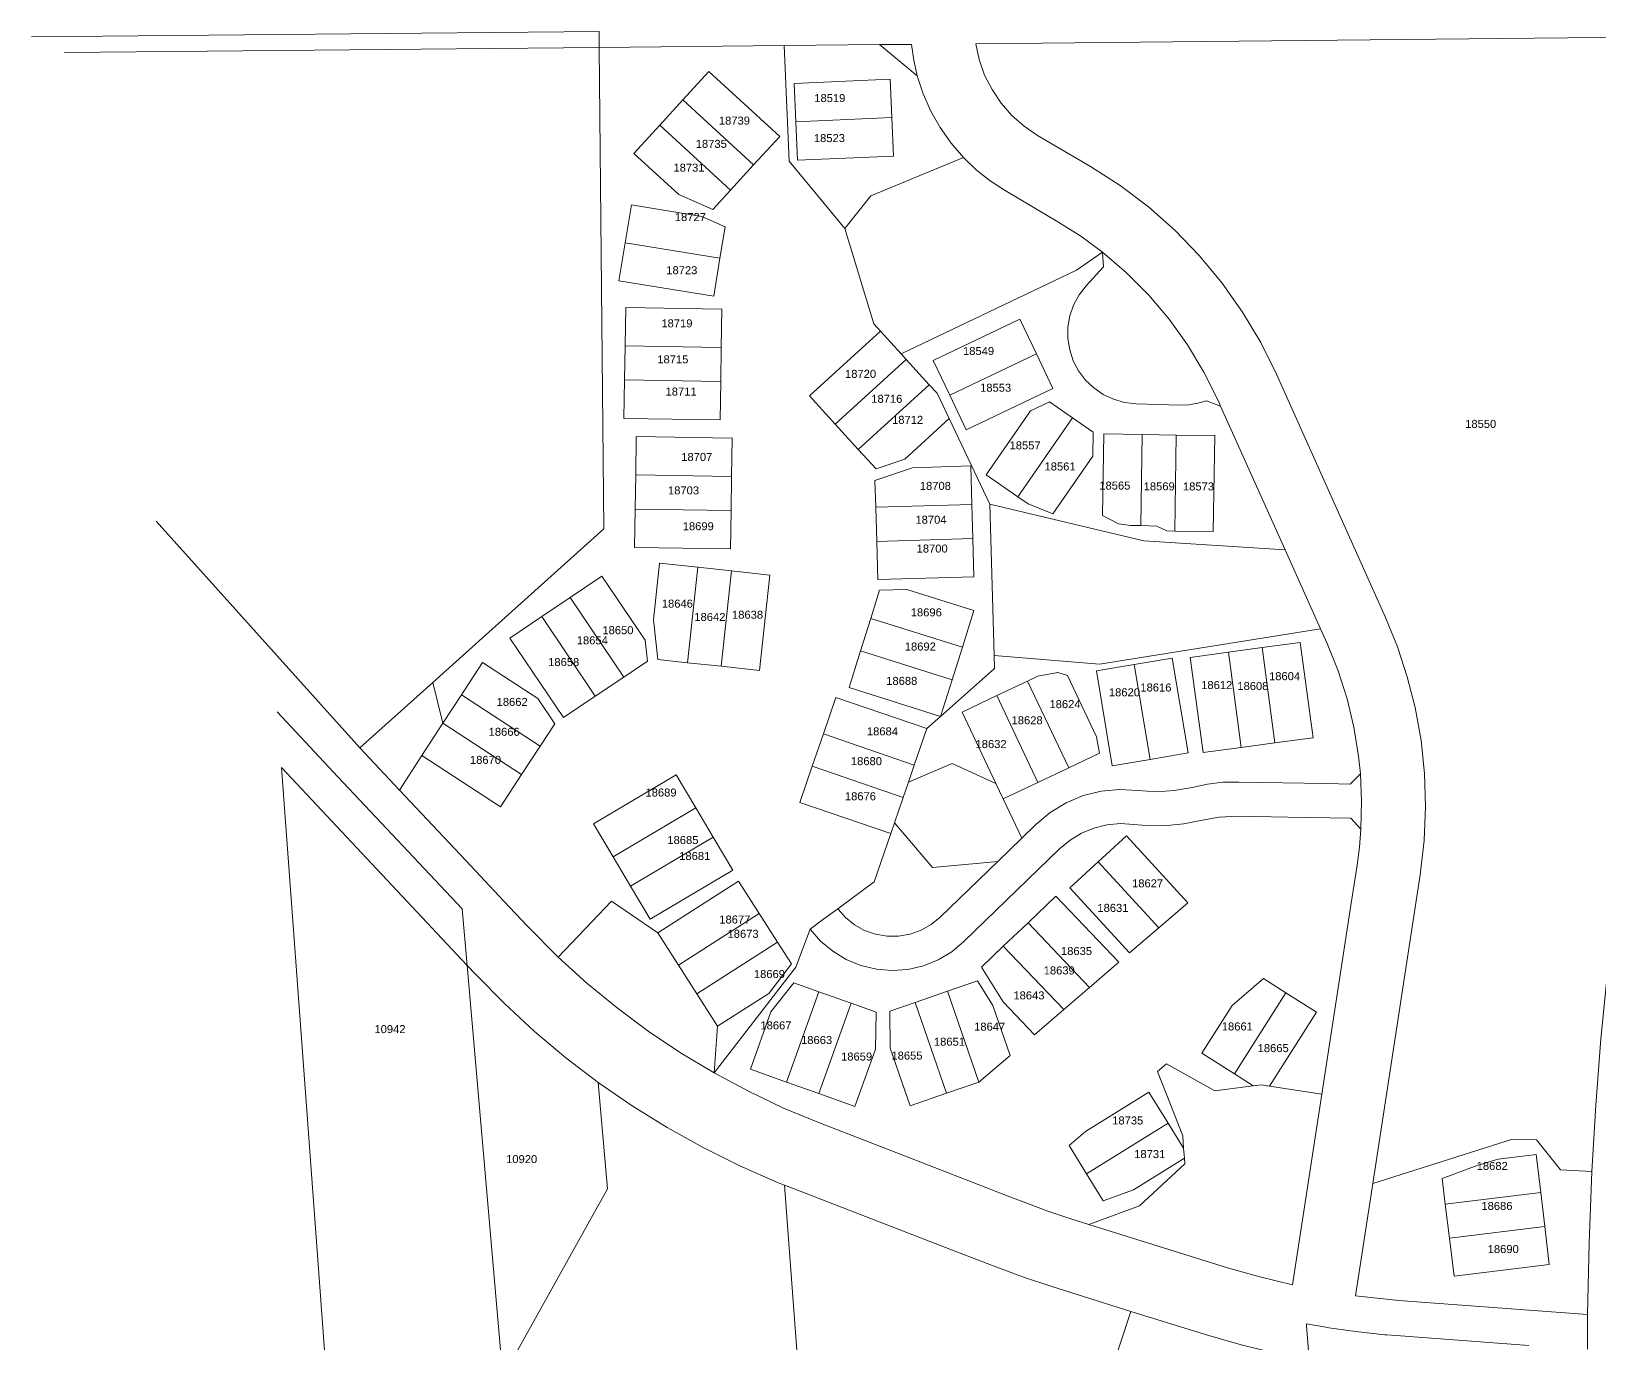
# Model space of a CAD drawing. Header units: feet. Extents: x 865220 to 2821149, y -2240498 to 944432.
# Drawn here: x 2809737 to 2811206, y 940525 to 941754 of the extents above; entities that cross this region are included whole.
import ezdxf
from ezdxf.enums import TextEntityAlignment as Align

# ---------------------------------------------------------------- set-up
doc = ezdxf.new("R2010")
doc.units = ezdxf.units.FT
doc.header["$LTSCALE"] = 0.015
doc.header["$MEASUREMENT"] = 0
doc.layers.add('Dakota County Addresses', color=7, linetype='Continuous')
doc.layers.add('Dakota County Parcels', color=7, linetype='Continuous')
doc.styles.add('Dimensions 100', font='arial.ttf')

# ---------------------------------------------------------------- blocks, each defined once
blk = doc.blocks.new('ACMAP_ANN_TEMPLATE_Dakota County Addresses')
at = {"layer": 'Dakota County Addresses', "style": 'Dimensions 100'}
blk.add_attdef('DakotaCountyAddress', text='', height=50, dxfattribs=at).set_placement((0, 0), align=Align.CENTER)

msp = doc.modelspace()

# ---------------------------------------------------------------- linework, layer by layer
at = {"layer": 'Dakota County Parcels', "lineweight": 5}
for p, q in [((2809736.6, 941748.9), (2810268.7, 941754.1)), ((2810268.7, 941754.1), (2810268.8, 941739.1)), ((2810621.8, 941742.6), (2811276.3, 941749.1)), ((2810268.8, 941739.1), (2809767.5, 941734.2)), ((2810442, 941740.9), (2810268.8, 941739.1)), ((2810268.8, 941739.1), (2810273.2, 941288)), ((2810531.4, 941741.7), (2810442, 941740.9)), ((2810442, 941740.9), (2810446.8, 941632.6)), ((2810561.4, 941742), (2810531.4, 941741.7)), ((2810531.4, 941741.7), (2810566.9, 941712.6)), ((2810371.5, 941716.4), (2810347.2, 941689.9)), ((2810371.5, 941716.4), (2810437.9, 941655.7)), ((2810541.4, 941709.3), (2810451.5, 941705.3)), ((2810453.1, 941669.3), (2810451.5, 941705.3)), ((2810543, 941673.3), (2810541.4, 941709.3)), ((2810347.2, 941689.9), (2810325.6, 941666.3)), ((2810347.2, 941689.9), (2810413.5, 941629.1)), ((2810325.6, 941666.3), (2810301.3, 941639.8)), ((2810325.6, 941666.3), (2810391.9, 941605.5)), ((2810453.1, 941669.3), (2810543, 941673.3)), ((2810454.7, 941633.4), (2810453.1, 941669.3)), ((2810544.6, 941637.3), (2810543, 941673.3)), ((2810413.5, 941629.1), (2810437.9, 941655.7)), ((2810729.2, 941627.5), (2810679.6, 941656.7)), ((2810301.3, 941639.8), (2810343.3, 941601.3)), ((2810446.8, 941632.6), (2810499.1, 941569.5)), ((2810454.7, 941633.4), (2810544.6, 941637.3)), ((2810523.3, 941599.9), (2810610.2, 941636)), ((2810391.9, 941605.5), (2810413.5, 941629.1)), ((2810375.1, 941587.1), (2810391.9, 941605.5)), ((2810698.7, 941575.8), (2810649.2, 941605)), ((2810298.9, 941591.5), (2810293.1, 941556)), ((2810298.9, 941591.5), (2810364.8, 941580.7)), ((2810343.3, 941601.3), (2810375.1, 941587.1)), ((2810499.1, 941569.5), (2810523.3, 941599.9)), ((2810364.8, 941580.7), (2810386.7, 941570.9)), ((2810381.9, 941541.5), (2810386.7, 941570.9)), ((2810499.1, 941569.5), (2810526.2, 941480)), ((2810293.1, 941556), (2810287.3, 941520.4)), ((2810293.1, 941556), (2810381.9, 941541.5)), ((2810716.2, 941530.3), (2810740.4, 941547.3)), ((2810740.4, 941547.3), (2810741.4, 941533.6)), ((2810376.1, 941505.9), (2810381.9, 941541.5)), ((2810551.7, 941451.9), (2810716.2, 941530.3)), ((2810741.4, 941533.6), (2810725.1, 941515.7)), ((2810287.3, 941520.4), (2810376.1, 941505.9)), ((2810293.6, 941495.5), (2810293.1, 941459.5)), ((2810293.6, 941495.5), (2810383.6, 941494)), ((2810383.1, 941458), (2810383.6, 941494)), ((2810581.8, 941445.9), (2810663, 941484.5)), ((2810663, 941484.5), (2810678.5, 941452)), ((2810532.3, 941473.3), (2810465.8, 941412.7)), ((2810526.2, 941480), (2810532.3, 941473.3)), ((2810532.3, 941473.3), (2810551.7, 941451.9)), ((2810293.1, 941459.5), (2810292.6, 941427.5)), ((2810293.1, 941459.5), (2810383.1, 941458)), ((2810382.6, 941426.1), (2810383.1, 941458)), ((2810556.5, 941446.7), (2810490, 941386.1)), ((2810551.7, 941451.9), (2810556.5, 941446.7)), ((2810556.5, 941446.7), (2810578.1, 941423)), ((2810581.8, 941445.9), (2810597.3, 941413.4)), ((2810597.3, 941413.4), (2810678.5, 941452)), ((2810678.5, 941452), (2810694, 941419.5)), ((2810292.6, 941427.5), (2810292, 941391.5)), ((2810292.6, 941427.5), (2810382.6, 941426.1)), ((2810382, 941390.1), (2810382.6, 941426.1)), ((2811005.6, 941205), (2810903.5, 941432.9)), ((2810465.8, 941412.7), (2810490, 941386.1)), ((2810511.6, 941362.4), (2810578.1, 941423)), ((2810578.1, 941423), (2810585.4, 941415)), ((2810585.4, 941415), (2810596.7, 941391.3)), ((2810597.3, 941413.4), (2810612.7, 941380.9)), ((2810694, 941419.5), (2810612.7, 941380.9)), ((2810631.5, 941338.5), (2810673.1, 941398.5)), ((2810690.7, 941406.9), (2810673.1, 941398.5)), ((2810690.7, 941406.9), (2810712.3, 941391.9)), ((2810771.9, 941405.3), (2810813.2, 941404)), ((2810837.8, 941408.1), (2810851.1, 941403.1)), ((2810851.1, 941403.1), (2810848.7, 941408.3)), ((2810911.5, 941268.3), (2810851.1, 941403.1)), ((2810292, 941391.5), (2810382, 941390.1)), ((2810490, 941386.1), (2810511.6, 941362.4)), ((2810555.1, 941353.4), (2810596.7, 941391.3)), ((2810596.7, 941391.3), (2810634.8, 941311.2)), ((2810712.3, 941391.9), (2810661.1, 941318)), ((2810731.6, 941378.6), (2810712.3, 941391.9)), ((2810303.5, 941374.6), (2810303, 941338.6)), ((2810303.5, 941374.6), (2810393.5, 941373.1)), ((2810392.9, 941337.1), (2810393.5, 941373.1)), ((2810731.6, 941378.6), (2810731.3, 941356.1)), ((2810740.5, 941300.4), (2810741.6, 941376.9)), ((2810741.6, 941376.9), (2810777.6, 941376.4)), ((2810776.3, 941291), (2810777.6, 941376.4)), ((2810777.6, 941376.4), (2810809.6, 941375.9)), ((2810808.3, 941285.9), (2810809.6, 941375.9)), ((2810809.6, 941375.9), (2810845.6, 941375.4)), ((2810844.2, 941285.4), (2810845.6, 941375.4)), ((2810511.6, 941362.4), (2810528.3, 941344.1)), ((2810528.3, 941344.1), (2810555.1, 941353.4)), ((2810731.3, 941356.1), (2810693.9, 941302.1)), ((2810303, 941338.6), (2810302.5, 941306.6)), ((2810303, 941338.6), (2810392.9, 941337.1)), ((2810392.4, 941305.2), (2810392.9, 941337.1)), ((2810562.4, 941345.3), (2810527.2, 941333.2)), ((2810616.9, 941346.9), (2810562.4, 941345.3)), ((2810617.9, 941310.9), (2810616.9, 941346.9)), ((2810631.5, 941338.5), (2810661.1, 941318)), ((2810528, 941308.3), (2810527.2, 941333.2)), ((2810528, 941308.3), (2810617.9, 941310.9)), ((2810528.9, 941276.3), (2810528, 941308.3)), ((2810618.8, 941278.9), (2810617.9, 941310.9)), ((2810634.8, 941311.2), (2810779.2, 941276.7)), ((2810634.8, 941311.2), (2810638.9, 941169.2)), ((2810661.1, 941318), (2810670.7, 941311.3)), ((2810670.7, 941311.3), (2810693.9, 941302.1)), ((2809853.5, 941295.1), (2810044.4, 941082.8)), ((2810302.5, 941306.6), (2810301.9, 941270.6)), ((2810302.5, 941306.6), (2810392.4, 941305.2)), ((2810391.9, 941269.2), (2810392.4, 941305.2)), ((2810755.5, 941292.8), (2810740.5, 941300.4)), ((2810112.7, 941144.1), (2810273.2, 941288)), ((2810528.9, 941276.3), (2810618.8, 941278.9)), ((2810619.9, 941242.9), (2810618.8, 941278.9)), ((2810766.7, 941291.2), (2810755.5, 941292.8)), ((2810776.3, 941291), (2810766.7, 941291.2)), ((2810791.3, 941290.6), (2810776.3, 941291)), ((2810800.8, 941286.1), (2810791.3, 941290.6)), ((2810808.3, 941285.9), (2810800.8, 941286.1)), ((2810808.3, 941285.9), (2810844.2, 941285.4)), ((2810301.9, 941270.6), (2810391.9, 941269.2)), ((2810529.9, 941240.4), (2810528.9, 941276.3)), ((2810779.2, 941276.7), (2810911.5, 941268.3)), ((2810944.6, 941194.4), (2810911.5, 941268.3)), ((2810319.6, 941202.9), (2810325.4, 941256)), ((2810325.4, 941256), (2810361.1, 941252.1)), ((2810351.4, 941162.6), (2810361.1, 941252.1)), ((2810361.1, 941252.1), (2810392.9, 941248.6)), ((2810271.3, 941243.8), (2810241.4, 941223.7)), ((2810271.3, 941243.8), (2810311.7, 941183.8)), ((2810383.2, 941159.2), (2810392.9, 941248.6)), ((2810392.9, 941248.6), (2810428.7, 941244.7)), ((2810419, 941155.3), (2810428.7, 941244.7)), ((2810619.9, 941242.9), (2810529.9, 941240.4)), ((2810241.4, 941223.7), (2810214.9, 941205.8)), ((2810241.4, 941223.7), (2810291.7, 941149.1)), ((2810523.2, 941204.1), (2810531.4, 941230.4)), ((2810557.2, 941231.1), (2810531.4, 941230.4)), ((2810557.2, 941231.1), (2810619.8, 941211.5)), ((2810214.9, 941205.8), (2810185, 941185.7)), ((2810214.9, 941205.8), (2810265.1, 941131.2)), ((2810609.1, 941177.2), (2810619.8, 941211.5)), ((2810323.8, 941165.6), (2810319.6, 941202.9)), ((2810513.6, 941173.6), (2810523.2, 941204.1)), ((2810523.2, 941204.1), (2810609.1, 941177.2)), ((2810944.6, 941194.4), (2810737.6, 941161.2)), ((2810950.9, 941180.5), (2810944.6, 941194.4)), ((2810185, 941185.7), (2810235.3, 941111.1)), ((2810313.9, 941164.1), (2810311.7, 941183.8)), ((2810599.5, 941146.6), (2810609.1, 941177.2)), ((2810890.1, 941176.7), (2810858.4, 941172.4)), ((2810925.7, 941181.5), (2810890.1, 941176.7)), ((2810902.1, 941087.5), (2810890.1, 941176.7)), ((2810937.8, 941092.3), (2810925.7, 941181.5)), ((2810159.4, 941162.7), (2810139.8, 941132.6)), ((2810211.1, 941129), (2810159.4, 941162.7)), ((2810291.7, 941149.1), (2810313.9, 941164.1)), ((2810323.8, 941165.6), (2810351.4, 941162.6)), ((2810351.4, 941162.6), (2810383.2, 941159.2)), ((2810502.9, 941139.2), (2810513.6, 941173.6)), ((2810513.6, 941173.6), (2810599.5, 941146.6)), ((2810737.6, 941161.2), (2810638.9, 941169.2)), ((2810638.9, 941169.2), (2810639.2, 941157)), ((2810734.7, 941154.9), (2810770.2, 941160.8)), ((2810770.2, 941160.8), (2810805.8, 941166.7)), ((2810785.1, 941072), (2810770.2, 941160.8)), ((2810805.8, 941166.7), (2810820.6, 941078)), ((2810858.4, 941172.4), (2810822.7, 941167.6)), ((2810834.7, 941078.4), (2810822.7, 941167.6)), ((2810870.4, 941083.2), (2810858.4, 941172.4)), ((2810265.1, 941131.2), (2810291.7, 941149.1)), ((2810383.2, 941159.2), (2810419, 941155.3)), ((2810588.7, 941112.3), (2810599.5, 941146.6)), ((2810670.3, 941145.4), (2810679.9, 941150)), ((2810698.5, 941153.4), (2810679.9, 941150)), ((2810707.6, 941150.7), (2810698.5, 941153.4)), ((2810734.9, 941093.1), (2810707.6, 941150.7)), ((2810749.6, 941066.1), (2810734.7, 941154.9)), ((2810044.4, 941082.8), (2810112.7, 941144.1)), ((2810122.3, 941105.8), (2810112.7, 941144.1)), ((2810139.8, 941132.6), (2810122.3, 941105.8)), ((2810139.8, 941132.6), (2810213.5, 941084.5)), ((2810588.7, 941112.3), (2810502.9, 941139.2)), ((2810608.9, 941116.3), (2810641.4, 941131.7)), ((2810641.4, 941131.7), (2810670.3, 941145.4)), ((2810679.9, 941050.4), (2810641.4, 941131.7)), ((2810708.9, 941064.1), (2810670.3, 941145.4)), ((2810227.1, 941105.4), (2810211.1, 941129)), ((2810235.3, 941111.1), (2810265.1, 941131.2)), ((2810490.6, 941129.9), (2810478.9, 941095.9)), ((2810490.6, 941129.9), (2810575.7, 941100.8)), ((2809967, 941116.6), (2810023.8, 941055.6)), ((2810122.3, 941105.8), (2810102.6, 941075.6)), ((2810122.3, 941105.8), (2810196, 941057.7)), ((2810227.1, 941105.4), (2810213.5, 941084.5)), ((2810640.6, 941049.3), (2810608.9, 941116.3)), ((2810478.9, 941095.9), (2810468.5, 941065.6)), ((2810478.9, 941095.9), (2810564, 941066.7)), ((2810575.7, 941100.8), (2810564, 941066.7)), ((2810737.5, 941077.7), (2810734.9, 941093.1)), ((2810870.4, 941083.2), (2810902.1, 941087.5)), ((2810902.1, 941087.5), (2810937.8, 941092.3)), ((2810044.4, 941082.8), (2810081.6, 941043.3)), ((2810102.6, 941075.6), (2810081.6, 941043.3)), ((2810102.6, 941075.6), (2810176.4, 941027.6)), ((2810213.5, 941084.5), (2810196, 941057.7)), ((2810708.9, 941064.1), (2810737.5, 941077.7)), ((2810785.1, 941072), (2810820.6, 941078)), ((2810834.7, 941078.4), (2810870.4, 941083.2)), ((2809970.9, 941064.3), (2810026.2, 940319.7)), ((2809970.9, 941064.3), (2810145, 940879)), ((2810468.5, 941065.6), (2810456.8, 941031.6)), ((2810468.5, 941065.6), (2810553.6, 941036.4)), ((2810599.5, 941068), (2810558.5, 941050.5)), ((2810564, 941066.7), (2810558.5, 941050.5)), ((2810640.6, 941049.3), (2810599.5, 941068)), ((2810679.9, 941050.4), (2810708.9, 941064.1)), ((2810749.6, 941066.1), (2810785.1, 941072)), ((2810972.7, 941048.9), (2810982.1, 941058.6)), ((2810982.1, 941058.6), (2810983.3, 941032.7)), ((2810023.8, 941055.6), (2810140.4, 940931.9)), ((2810081.6, 941043.3), (2810143.8, 940977.1)), ((2810196, 941057.7), (2810176.4, 941027.6)), ((2810263.5, 941011.7), (2810340.9, 941057.6)), ((2810340.9, 941057.6), (2810359.3, 941026.6)), ((2810558.5, 941050.5), (2810553.6, 941036.4)), ((2810647.4, 941035), (2810640.6, 941049.3)), ((2810647.4, 941035), (2810679.9, 941050.4)), ((2810456.8, 941031.6), (2810542, 941002.4)), ((2810553.6, 941036.4), (2810545.5, 941012.6)), ((2810664.8, 940998.3), (2810647.4, 941035)), ((2810983.3, 941032.7), (2810982.6, 941006.7)), ((2810281.9, 940980.7), (2810359.3, 941026.6)), ((2810359.3, 941026.6), (2810375.6, 940999.1)), ((2810973.1, 941016.8), (2810982.6, 941006.7)), ((2810263.5, 941011.7), (2810281.9, 940980.7)), ((2810298.2, 940953.2), (2810375.6, 940999.1)), ((2810375.6, 940999.1), (2810394, 940968.1)), ((2810542, 941002.4), (2810526.6, 940957.4)), ((2810545.5, 941012.6), (2810542, 941002.4)), ((2810545.5, 941012.6), (2810581.1, 940970.7)), ((2810664.8, 940998.3), (2810678, 941011.1)), ((2810736.4, 940976), (2810762.9, 941000.3)), ((2810762.9, 941000.3), (2810820.4, 940937.5)), ((2810610.5, 940901.2), (2810700.3, 940988.2)), ((2810642.2, 940976.4), (2810664.8, 940998.3)), ((2810281.9, 940980.7), (2810298.2, 940953.2)), ((2810581.1, 940970.7), (2810642.2, 940976.4)), ((2810588.3, 940924.1), (2810642.2, 940976.4)), ((2810709.8, 940951.7), (2810736.4, 940976)), ((2810736.4, 940976), (2810793.1, 940914.1)), ((2810394, 940968.1), (2810316.5, 940922.2)), ((2810323.6, 940909.4), (2810399.3, 940958)), ((2810418.7, 940927.7), (2810399.3, 940958)), ((2810526.6, 940957.4), (2810492.3, 940932)), ((2810993.8, 940674.5), (2811038.3, 940963.7)), ((2810298.2, 940953.2), (2810316.5, 940922.2)), ((2810670.7, 940918.9), (2810696.7, 940943.8)), ((2810696.7, 940943.8), (2810755.7, 940881.9)), ((2810709.8, 940951.7), (2810765.8, 940890.6)), ((2810145, 940879), (2810140.4, 940931.9)), ((2810179.4, 940939.2), (2810201.3, 940915.9)), ((2810280.2, 940939.2), (2810230.2, 940886.8)), ((2810323.6, 940909.4), (2810280.2, 940939.2)), ((2810343, 940879.1), (2810418.7, 940927.7)), ((2810436, 940900.7), (2810418.7, 940927.7)), ((2810492.3, 940932), (2810479.4, 940922.5)), ((2810793.1, 940914.1), (2810820.4, 940937.5)), ((2810201.3, 940915.9), (2810230.2, 940886.8)), ((2810466.5, 940913), (2810453, 940877.3)), ((2810479.4, 940922.5), (2810466.5, 940913)), ((2810647.5, 940896.9), (2810670.7, 940918.9)), ((2810670.7, 940918.9), (2810728.4, 940858.4)), ((2810765.8, 940890.6), (2810793.1, 940914.1)), ((2810343, 940879.1), (2810323.6, 940909.4)), ((2810360.2, 940852.2), (2810436, 940900.7)), ((2810449.1, 940880.3), (2810436, 940900.7)), ((2810647.5, 940896.9), (2810627.1, 940877.4)), ((2810647.5, 940896.9), (2810704.1, 940837.5)), ((2810728.4, 940858.4), (2810755.7, 940881.9)), ((2810145, 940879), (2810153.2, 940870.3)), ((2810145, 940879), (2810178.4, 940493.4)), ((2810360.2, 940852.2), (2810343, 940879.1)), ((2810453, 940877.3), (2810376.4, 940778.2)), ((2810427.7, 940852.6), (2810449.1, 940880.3)), ((2810647.5, 940844.7), (2810627.1, 940877.4)), ((2810379.7, 940821.9), (2810360.2, 940852.2)), ((2810379.7, 940821.9), (2810427.7, 940852.6)), ((2810429.6, 940835.3), (2810451.1, 940862.7)), ((2810444.4, 940769.6), (2810474.6, 940854.3)), ((2810451.1, 940862.7), (2810474.6, 940854.3)), ((2810474.6, 940854.3), (2810504.8, 940843.6)), ((2810564.9, 940844.3), (2810595.1, 940854.8)), ((2810623.4, 940864.5), (2810595.1, 940854.8)), ((2810595.1, 940854.8), (2810624.5, 940769.7)), ((2810623.4, 940864.5), (2810637.8, 940841.3)), ((2810704.1, 940837.5), (2810728.4, 940858.4)), ((2810862, 940841.4), (2810891.3, 940866.6)), ((2810864, 940777.4), (2810912.2, 940853.4)), ((2810891.3, 940866.6), (2810912.2, 940853.4)), ((2810912.2, 940853.4), (2810940.9, 940835.2)), ((2810474.5, 940758.8), (2810504.8, 940843.6)), ((2810504.8, 940843.6), (2810528.3, 940835.2)), ((2810541.2, 940836.2), (2810564.9, 940844.3)), ((2810564.9, 940844.3), (2810594.2, 940759.3)), ((2810654, 940794.5), (2810637.8, 940841.3)), ((2810647.5, 940844.7), (2810676.7, 940814)), ((2810676.7, 940814), (2810704.1, 940837.5)), ((2810833.6, 940796.7), (2810862, 940841.4)), ((2810410.5, 940781.6), (2810429.6, 940835.3)), ((2810528.3, 940835.2), (2810527.6, 940800.4)), ((2810541.2, 940836.2), (2810541.6, 940801.4)), ((2810897, 940765.9), (2810940.9, 940835.2)), ((2810379.7, 940821.9), (2810376.4, 940778.2)), ((2810508.4, 940746.7), (2810527.6, 940800.4)), ((2810541.6, 940801.4), (2810560.2, 940747.5)), ((2810624.5, 940769.7), (2810654, 940794.5)), ((2810833.6, 940796.7), (2810864, 940777.4)), ((2810410.5, 940781.6), (2810444.4, 940769.6)), ((2810792, 940779.5), (2810800.5, 940786.8)), ((2810815.6, 940719.2), (2810792, 940779.5)), ((2810800.5, 940786.8), (2810845.7, 940761.4)), ((2810267.9, 940769.3), (2810276.5, 940669.7)), ((2810444.4, 940769.6), (2810474.5, 940758.8)), ((2810594.2, 940759.3), (2810624.5, 940769.7)), ((2810845.7, 940761.4), (2810881.8, 940766.1)), ((2810864, 940777.4), (2810881.8, 940766.1)), ((2810881.8, 940766.1), (2810889.6, 940767.1)), ((2810889.6, 940767.1), (2810897, 940765.9)), ((2810897, 940765.9), (2810946, 940758.4)), ((2810474.5, 940758.8), (2810508.4, 940746.7)), ((2810560.2, 940747.5), (2810594.2, 940759.3)), ((2810784, 940760.1), (2810724.4, 940723.2)), ((2810784, 940760.1), (2810801.9, 940731.2)), ((2810918.4, 940579.5), (2810946, 940758.4)), ((2810709.1, 940710.1), (2810724.4, 940723.2)), ((2810725.4, 940683.8), (2810801.9, 940731.2)), ((2810801.9, 940731.2), (2810816.5, 940707.6)), ((2810709.1, 940710.1), (2810725.4, 940683.8)), ((2810816.5, 940707.6), (2810815.6, 940719.2)), ((2810817.2, 940698.4), (2810816.5, 940707.6)), ((2810993.8, 940674.5), (2811124.8, 940716.2)), ((2811124.8, 940716.2), (2811147.3, 940715.4)), ((2811147.3, 940715.4), (2811169.7, 940687.5)), ((2810769.5, 940668.8), (2810817.2, 940698.4)), ((2810775.2, 940653.8), (2810817.6, 940693.1)), ((2810817.6, 940693.1), (2810817.2, 940698.4)), ((2811091.5, 940691.6), (2811058.9, 940679.3)), ((2811111.3, 940697.5), (2811091.5, 940691.6)), ((2811111.3, 940697.5), (2811146.8, 940701.8)), ((2811146.8, 940701.8), (2811151.1, 940666.1)), ((2810725.4, 940683.8), (2810741.2, 940658.4)), ((2811061.7, 940655.3), (2811058.9, 940679.3)), ((2811169.7, 940687.5), (2811199, 940685.9)), ((2810178.4, 940493.4), (2810276.5, 940669.7)), ((2810442.5, 940672.9), (2810451.4, 940669.7)), ((2810769.5, 940668.8), (2810741.2, 940658.4)), ((2810977.5, 940569.2), (2810993.8, 940674.5)), ((2811061.7, 940655.3), (2811151.1, 940666.1)), ((2811151.1, 940666.1), (2811154.9, 940634.3)), ((2810727.7, 940636.3), (2810775.2, 940653.8)), ((2811061.7, 940655.3), (2811065.6, 940623.5)), ((2810711.8, 940641.3), (2810727.7, 940636.3)), ((2810727.7, 940636.3), (2810857.5, 940595.7)), ((2811065.6, 940623.5), (2811154.9, 940634.3)), ((2811154.9, 940634.3), (2811159.2, 940598.6)), ((2811065.6, 940623.5), (2811069.9, 940587.8)), ((2811069.9, 940587.8), (2811159.2, 940598.6)), ((2810692.1, 940578.3), (2810767.1, 940554.8)), ((2810977.5, 940569.2), (2811018.2, 940565)), ((2811018.2, 940565), (2811195.1, 940551.7)), ((2810742.6, 940480.9), (2810767.1, 940554.8)), ((2810767.1, 940554.8), (2810837.8, 940532.7)), ((2811195, 940519.5), (2811195.1, 940551.7)), ((2810931.7, 940541.1), (2810931.6, 940543.2)), ((2810934.3, 940505.9), (2810931.7, 940541.1)), ((2811015.7, 940532.1), (2811140.1, 940522.8))]:
    msp.add_line(p, q, dxfattribs=at)
for points in [[(2810561.4, 941742), (2810563.5, 941727.2), (2810566.9, 941712.6)], [(2810621.8, 941742.6), (2810625, 941727.7), (2810630, 941713.2), (2810636.9, 941699.6), (2810645.4, 941686.9), (2810655.5, 941675.4), (2810667, 941665.3), (2810679.6, 941656.7)], [(2810566.9, 941712.6), (2810572.4, 941695.7), (2810579.6, 941679.4), (2810588.3, 941664), (2810598.6, 941649.4), (2810610.2, 941636)], [(2810610.2, 941636), (2810622.2, 941624.4), (2810635.3, 941614.1), (2810649.2, 941605)], [(2810729.2, 941627.5), (2810757.1, 941609.6), (2810783.5, 941589.6), (2810808.4, 941567.6), (2810831.4, 941543.8), (2810852.6, 941518.2), (2810871.7, 941491.1), (2810888.7, 941462.6), (2810903.5, 941432.9)], [(2810698.7, 941575.8), (2810720.1, 941562.3), (2810740.4, 941547.3)], [(2810740.4, 941547.3), (2810762.9, 941528), (2810783.8, 941507), (2810802.9, 941484.4), (2810820.2, 941460.3), (2810835.5, 941434.9), (2810848.7, 941408.3)], [(2810725.1, 941515.7), (2810718.5, 941507.2), (2810713.4, 941497.7), (2810709.9, 941487.6), (2810708.1, 941477), (2810708, 941466.3), (2810709.7, 941455.7), (2810713.1, 941445.5), (2810718.1, 941436), (2810724.5, 941427.4), (2810732.3, 941420), (2810741.2, 941413.9), (2810750.9, 941409.4), (2810761.2, 941406.5), (2810771.9, 941405.3)], [(2810813.2, 941404), (2810821.5, 941404.3), (2810829.8, 941405.7), (2810837.8, 941408.1)], [(2811005.6, 941205), (2811016.8, 941177.5), (2811026.1, 941149.3), (2811033.4, 941120.6), (2811039, 941089.8), (2811042.2, 941058.7), (2811043.3, 941027.4), (2811042, 940996.1), (2811038.3, 940963.7)], [(2810950.9, 941180.5), (2810961.2, 941155), (2810969.6, 941128.8), (2810976, 941102.1), (2810980.4, 941075), (2810982.1, 941058.6)], [(2810639.2, 941157), (2810588.7, 941112.3), (2810575.7, 941100.8)], [(2810678, 941011.1), (2810691.4, 941022.3), (2810706.3, 941031.3), (2810722.3, 941038), (2810739.2, 941042.2), (2810756.5, 941043.8), (2810773.9, 941042.8)], [(2810773.9, 941042.8), (2810790.8, 941041.7), (2810807.7, 941042.7), (2810824.4, 941045.8)], [(2810824.4, 941045.8), (2810838.8, 941048.8), (2810853.5, 941050.5), (2810868.3, 941050.8)], [(2810868.3, 941050.8), (2810950.4, 941049.3), (2810972.7, 941048.9)], [(2810769.7, 941011.1), (2810785.4, 941009.8), (2810801.1, 941010), (2810816.8, 941011.6), (2810832.2, 941014.8)], [(2810832.2, 941014.8), (2810849.8, 941018), (2810867.7, 941018.9)], [(2810867.7, 941018.9), (2810914, 941018), (2810973.1, 941016.8)], [(2810700.3, 940988.2), (2810710, 940996.2), (2810720.7, 941002.8), (2810732.4, 941007.6), (2810744.6, 941010.7), (2810757.2, 941011.8), (2810769.7, 941011.1)], [(2810982.6, 941006.7), (2810981.2, 940989.7), (2810979, 940972.8)], [(2810143.8, 940977.1), (2810161.6, 940958.1), (2810179.4, 940939.2)], [(2810946, 940758.4), (2810973.5, 940937.3), (2810979, 940972.8)], [(2810588.3, 940924.1), (2810579.8, 940917.2), (2810570.4, 940911.9), (2810560.1, 940908.2), (2810549.4, 940906.3), (2810538.5, 940906.3), (2810527.7, 940908.1), (2810517.5, 940911.7), (2810507.9, 940917), (2810499.5, 940923.9), (2810492.3, 940932)], [(2810610.5, 940901.2), (2810599.1, 940891.7), (2810586.3, 940884.1), (2810572.6, 940878.5), (2810558.1, 940875.2), (2810543.3, 940874.1), (2810528.5, 940875.3), (2810514, 940878.8), (2810500.3, 940884.5), (2810487.6, 940892.2), (2810476.3, 940901.8), (2810466.5, 940913)], [(2810230.2, 940886.8), (2810257.3, 940862.2), (2810285.5, 940839.1), (2810314.8, 940817.3), (2810345.1, 940797), (2810376.4, 940778.2)], [(2810153.2, 940870.3), (2810180, 940843.1), (2810208.2, 940817.1), (2810237.5, 940792.5), (2810267.9, 940769.3)], [(2811199, 940685.9), (2811202.7, 940748.1), (2811207.6, 940810.3), (2811213.7, 940872.4)], [(2810267.9, 940769.3), (2810299.7, 940747.4), (2810332.4, 940727), (2810366.1, 940708.2), (2810400.6, 940691.1), (2810436, 940675.5), (2810442.5, 940672.9)], [(2810376.4, 940778.2), (2810408.6, 940761), (2810441.6, 940745.3), (2810475.3, 940731.3)], [(2810667, 940657), (2810653.5, 940662.2), (2810547.7, 940703.2), (2810475.3, 940731.3)], [(2811195.1, 940551.7), (2811196.4, 940618.8), (2811199, 940685.9)], [(2810442.5, 940672.9), (2810446.2, 940622.6), (2810458, 940464), (2810467.9, 940331.4)], [(2810451.4, 940669.7), (2810487.8, 940655.6), (2810603, 940611), (2810643.1, 940595.5)], [(2810667, 940657), (2810689.3, 940648.8), (2810711.8, 940641.3)], [(2810643.1, 940595.5), (2810667.5, 940586.5), (2810692.1, 940578.3)], [(2810857.5, 940595.7), (2810887.8, 940587), (2810918.4, 940579.5)], [(2810837.8, 940532.7), (2810870.5, 940523.3), (2810903.5, 940515.2)], [(2810931.6, 940543.2), (2810938.9, 940541.8), (2810949.6, 940540), (2810950.4, 940539.8), (2810977.6, 940535.9), (2811004.9, 940532.9), (2811005, 940532.9), (2811006.5, 940532.8), (2811015.7, 940532.1)]]:
    msp.add_lwpolyline(points, dxfattribs=at)

# ---------------------------------------------------------------- block references
at = {"layer": 'Dakota County Addresses', "lineweight": 5, "xscale": 0.15, "yscale": 0.15, "zscale": 0.15}
for p, values in [((2810484.9, 941687.9), {'DakotaCountyAddress': '18519'}), ((2810395.5, 941666.8), {'DakotaCountyAddress': '18739'}), ((2810373.8, 941645), {'DakotaCountyAddress': '18735'}), ((2810484.5, 941650.4), {'DakotaCountyAddress': '18523'}), ((2810352.9, 941622.7), {'DakotaCountyAddress': '18731'}), ((2810354.2, 941576.4), {'DakotaCountyAddress': '18727'}), ((2810346.2, 941526.6), {'DakotaCountyAddress': '18723'}), ((2810341.6, 941476.8), {'DakotaCountyAddress': '18719'}), ((2810624.3, 941450.9), {'DakotaCountyAddress': '18549'}), ((2810337.8, 941443.1), {'DakotaCountyAddress': '18715'}), ((2810513.7, 941429.5), {'DakotaCountyAddress': '18720'}), ((2810345.5, 941412.9), {'DakotaCountyAddress': '18711'}), ((2810538.3, 941406.1), {'DakotaCountyAddress': '18716'}), ((2810640.3, 941416.5), {'DakotaCountyAddress': '18553'}), ((2810557.8, 941386.4), {'DakotaCountyAddress': '18712'}), ((2811094.9, 941382.6), {'DakotaCountyAddress': '18550'}), ((2810667.9, 941362.5), {'DakotaCountyAddress': '18557'}), ((2810360.2, 941351.6), {'DakotaCountyAddress': '18707'}), ((2810700.7, 941342.7), {'DakotaCountyAddress': '18561'}), ((2810347.8, 941320.3), {'DakotaCountyAddress': '18703'}), ((2810583.8, 941324.5), {'DakotaCountyAddress': '18708'}), ((2810752, 941324.8), {'DakotaCountyAddress': '18565'}), ((2810793.6, 941324.1), {'DakotaCountyAddress': '18569'}), ((2810830.4, 941324), {'DakotaCountyAddress': '18573'}), ((2810361.6, 941286.7), {'DakotaCountyAddress': '18699'}), ((2810579.7, 941292.8), {'DakotaCountyAddress': '18704'}), ((2810580.8, 941265.8), {'DakotaCountyAddress': '18700'}), ((2810342, 941214.2), {'DakotaCountyAddress': '18646'}), ((2810372.5, 941201.7), {'DakotaCountyAddress': '18642'}), ((2810407.8, 941203.8), {'DakotaCountyAddress': '18638'}), ((2810575.3, 941206), {'DakotaCountyAddress': '18696'}), ((2810286.3, 941189.3), {'DakotaCountyAddress': '18650'}), ((2810262.3, 941179.8), {'DakotaCountyAddress': '18654'}), ((2810569.7, 941174), {'DakotaCountyAddress': '18692'}), ((2810235.5, 941159.4), {'DakotaCountyAddress': '18658'}), ((2810552.3, 941141.8), {'DakotaCountyAddress': '18688'}), ((2810911.1, 941146.2), {'DakotaCountyAddress': '18604'}), ((2810761, 941131.1), {'DakotaCountyAddress': '18620'}), ((2810790.5, 941135.6), {'DakotaCountyAddress': '18616'}), ((2810847.5, 941137.9), {'DakotaCountyAddress': '18612'}), ((2810881.4, 941137), {'DakotaCountyAddress': '18608'}), ((2810187.2, 941122.1), {'DakotaCountyAddress': '18662'}), ((2810705.3, 941120), {'DakotaCountyAddress': '18624'}), ((2810534.2, 941094.5), {'DakotaCountyAddress': '18684'}), ((2810669.8, 941104.9), {'DakotaCountyAddress': '18628'}), ((2810179.7, 941094.1), {'DakotaCountyAddress': '18666'}), ((2810636, 941082.6), {'DakotaCountyAddress': '18632'}), ((2810162.2, 941067.8), {'DakotaCountyAddress': '18670'}), ((2810519.2, 941066.6), {'DakotaCountyAddress': '18680'}), ((2810326.7, 941037.2), {'DakotaCountyAddress': '18689'}), ((2810513.6, 941033.7), {'DakotaCountyAddress': '18676'}), ((2810347.2, 940992.7), {'DakotaCountyAddress': '18685'}), ((2810358.3, 940977.7), {'DakotaCountyAddress': '18681'}), ((2810782.7, 940952.1), {'DakotaCountyAddress': '18627'}), ((2810395.9, 940918.2), {'DakotaCountyAddress': '18677'}), ((2810750.2, 940929.1), {'DakotaCountyAddress': '18631'}), ((2810403.6, 940904.8), {'DakotaCountyAddress': '18673'}), ((2810716.1, 940888.7), {'DakotaCountyAddress': '18635'}), ((2810428.3, 940867.1), {'DakotaCountyAddress': '18669'}), ((2810699.9, 940870.5), {'DakotaCountyAddress': '18639'}), ((2810671.5, 940847.1), {'DakotaCountyAddress': '18643'}), ((2810072.7, 940815.5), {'DakotaCountyAddress': '10942'}), ((2810434.4, 940819), {'DakotaCountyAddress': '18667'}), ((2810634.7, 940817.8), {'DakotaCountyAddress': '18647'}), ((2810866.8, 940818), {'DakotaCountyAddress': '18661'}), ((2810472.5, 940805.3), {'DakotaCountyAddress': '18663'}), ((2810597, 940803.7), {'DakotaCountyAddress': '18651'}), ((2810510, 940789.8), {'DakotaCountyAddress': '18659'}), ((2810557.2, 940790.7), {'DakotaCountyAddress': '18655'}), ((2810900.4, 940797.7), {'DakotaCountyAddress': '18665'}), ((2810764.1, 940729.9), {'DakotaCountyAddress': '18735'}), ((2810784.7, 940698.4), {'DakotaCountyAddress': '18731'}), ((2810196.1, 940693.7), {'DakotaCountyAddress': '10920'}), ((2811105.7, 940687.3), {'DakotaCountyAddress': '18682'}), ((2811110.1, 940649.8), {'DakotaCountyAddress': '18686'}), ((2811116, 940609.4), {'DakotaCountyAddress': '18690'})]:
    msp.add_blockref('ACMAP_ANN_TEMPLATE_Dakota County Addresses', p, dxfattribs=at).add_auto_attribs(values)

doc.saveas('drawing.dxf')
